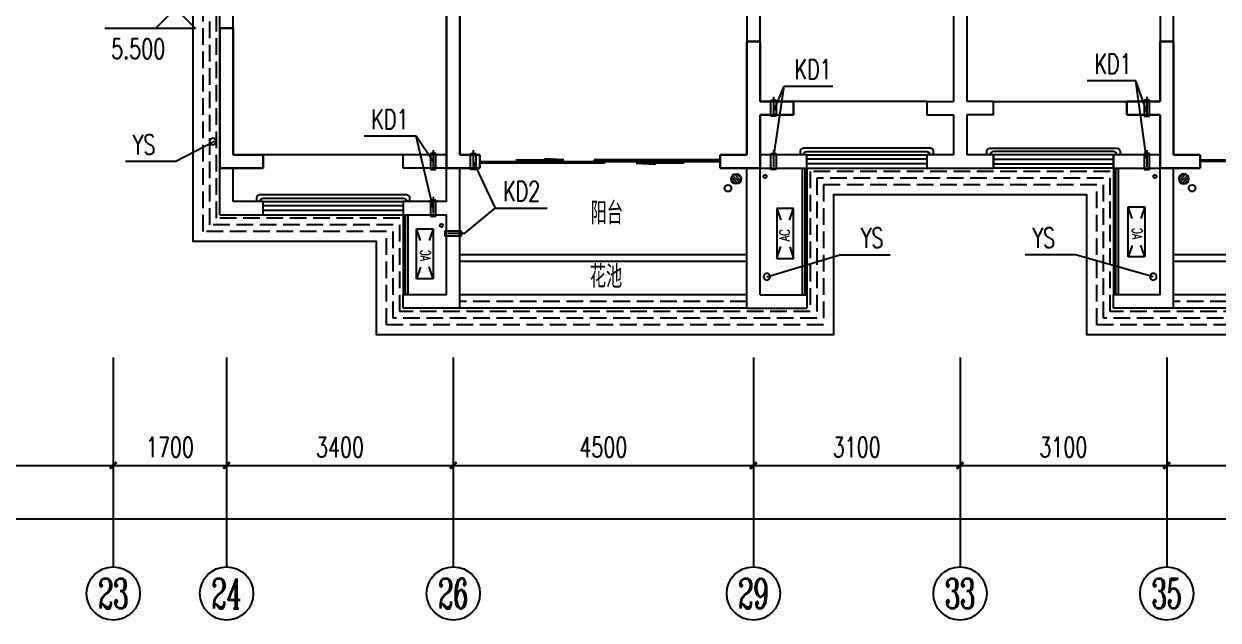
# Model space of a CAD drawing. Extents: x -993182 to -819982, y 169304 to 600104.
# Drawn here: x -864189 to -846278, y 327854 to 336799 of the extents above; entities that cross this region are included whole.
import ezdxf
from ezdxf.enums import TextEntityAlignment as Align

# ---------------------------------------------------------------- set-up
doc = ezdxf.new("R2010")
doc.units = 0
doc.header["$LTSCALE"] = 1000
doc.header["$MEASUREMENT"] = 0
doc.linetypes.add('DASH', pattern=[0.35, 0.25, -0.1])
for name, color, linetype in [('AXIS', 3, 'Continuous'), ('AXIS_TEXT', 7, 'Continuous'), ('DIM_ELEV', 3, 'Continuous'), ('DIM_LEAD', 3, 'Continuous'), ('kan', 146, 'Continuous'), ('KTIAO', 124, 'Continuous'), ('PUB_TEXT', 7, 'Continuous'), ('VPIPE-污水', 2, 'Continuous'), ('WALL', 4, 'Continuous'), ('WINDOW', 2, 'Continuous'), ('冷凝水管', 6, 'Continuous'), ('家具', 187, 'Continuous'), ('屋面', 139, 'Continuous'), ('栏杆', 169, 'Continuous'), ('空调、空调洞', 66, 'Continuous'), ('面层', 215, 'Continuous')]:
    doc.layers.add(name, color=color, linetype=linetype)
doc.layers.add('RENDERING', color=125, linetype='Continuous', lineweight=13)
doc.styles.add('_ROMANC', font='romanc__.ttf', dxfattribs={"width": 0.700005})
doc.styles.add('_TCH_AXIS', font='COMPLEX', dxfattribs={"bigfont": 'GBCBIG'})
doc.styles.add('_TCH_DIM', font='SIMPLEX', dxfattribs={"bigfont": 'GBCBIG'})
doc.styles.add('_TCH_DIM_T3', font='SIMPLEX', dxfattribs={"width": 0.705882, "bigfont": 'GBCBIG'})
doc.styles.add('COMPLEX', font='COMPLEX')
doc.styles.add('DIM_FONT', font='simplex_.ttf', dxfattribs={"width": 0.7, "bigfont": 'GBCBIG'})
doc.styles.get("Standard").update_dxf_attribs({"font": 'gbenor.shx', "bigfont": 'gbcbig.shx'})
doc.dimstyles.new('_TCH_ARCH&&100', dxfattribs={"dimtxt": 297.5, "dimasz": 100, "dimexe": 250, "dimexo": 300, "dimgap": 126.25, "dimtad": 1, "dimdec": 0, "dimzin": 0, "dimdsep": 46, "dimtxsty": '_TCH_DIM_T3', "dimblk": 'ARCHTICK', "dimcen": 0.09, "dimclrt": 7, "dimazin": 2, "dimtfac": 1, "dimtdec": 0, "dimtix": 1, "dimtmove": 2, "dimatfit": 3, "dimfxl": 0, "dimtolj": 1, "dimtzin": 0, "dimarcsym": 0})

# ---------------------------------------------------------------- blocks, each defined once
blk = doc.blocks.new('90304092557924')
at = {"layer": 'KTIAO'}
for p, q in [((-375, 125), (-198, 66)), ((-375, 125), (-375, -125)), ((375, 125), (-375, 125)), ((375, 125), (198, 66)), ((375, -125), (375, 125)), ((-203, -68), (-375, -125)), ((-375, -125), (375, -125)), ((200, -67), (375, -125))]:
    blk.add_line(p, q, dxfattribs=at)
at = {"layer": 'KTIAO', "style": '_ROMANC', "width": 0.7}
blk.add_text('AC', height=148.6, dxfattribs=at).set_placement((-113, -66))
at = {"layer": 'KTIAO', "style": 'DIM_FONT', "oblique": 0, "width": 0.6, "flags": 9}
for tag in ['XSIZE', 'YSIZE']:
    blk.add_attdef(tag, (-375, -125), '', height=0.5, dxfattribs=at)
blk = doc.blocks.new('TRHH')
at = {"color": 6}
for centre in [(-230201, -471151), (-244307, -473179), (-238511, -473179)]:
    blk.add_circle(centre, 50, dxfattribs=at)
blk = doc.blocks.new('q3')
at = {"color": 3, "const_width": 35}
for points in [[(-488136, -453788), (-488136, -451288)], [(-487936, -453588), (-487936, -451288)], [(-491536, -453788), (-491536, -451688)], [(-491536, -451688), (-491336, -451688)], [(-491336, -453588), (-491336, -451688)], [(-483636, -452788), (-483636, -451888)], [(-483636, -451888), (-483436, -451888)], [(-483436, -452788), (-483436, -451888)], [(-477436, -452788), (-477436, -451888)], [(-477436, -451888), (-477236, -451888)], [(-477236, -452788), (-477236, -451888)], [(-483636, -453588), (-483636, -452788)], [(-483436, -452788), (-482936, -452788)], [(-482936, -452788), (-482936, -452988)], [(-477936, -452788), (-477436, -452788)], [(-477936, -452988), (-477936, -452788)], [(-477236, -453588), (-477236, -452788)], [(-483436, -452988), (-482936, -452988)], [(-483436, -453788), (-483436, -452988)], [(-477936, -452988), (-477436, -452988)], [(-477436, -453788), (-477436, -452988)], [(-491336, -453588), (-490886, -453588)], [(-490886, -453588), (-490886, -453788)], [(-487936, -453588), (-487636, -453588)], [(-487636, -453588), (-487636, -453788)], [(-484036, -453588), (-483636, -453588)], [(-484036, -453788), (-484036, -453588)], [(-477236, -453588), (-476836, -453588)], [(-476836, -453588), (-476836, -453788)], [(-491536, -453788), (-490886, -453788)], [(-488136, -453788), (-487636, -453788)], [(-484036, -453788), (-483436, -453788)], [(-477436, -453788), (-476836, -453788)]]:
    blk.add_lwpolyline(points, dxfattribs=at)
blk = doc.blocks.new('A$C06D6341B')
at = {"layer": '空调、空调洞', "linetype": 'DASH'}
for p, q in [((80, 290), (0, 290)), ((0, 290), (0, 50)), ((40, 0), (40, 340)), ((80, 50), (80, 290)), ((0, 50), (80, 50))]:
    blk.add_line(p, q, dxfattribs=at)
blk = doc.blocks.new('$lvtry$00000171')
for p, q in [((-74, 11), (-11, 74)), ((-70, -27), (27, 70)), ((-53, -53), (53, 53)), ((-27, -70), (70, 27)), ((11, -74), (74, -11))]:
    blk.add_line(p, q)
blk.add_circle((0, 0), 75)
blk.add_point((0, 0))
blk = doc.blocks.new('kt')
at = {"layer": 'DIM_LEAD'}
for p, q in [((-405344, -797559), (-405181, -797175)), ((-405342, -798259), (-405181, -797175)), ((-405342, -798259), (-405181, -797175)), ((-405342, -798259), (-405181, -797175)), ((-405342, -798259), (-405181, -797175)), ((-405342, -798259), (-405181, -797175)), ((-405181, -797175), (-404452, -797175)), ((-399907, -797092), (-400635, -797092)), ((-399746, -798259), (-399907, -797092)), ((-399746, -798259), (-399907, -797092)), ((-399746, -798259), (-399907, -797092)), ((-399746, -798259), (-399907, -797092)), ((-399746, -798259), (-399907, -797092)), ((-399744, -797559), (-399907, -797092)), ((-410699, -797925), (-411480, -797925)), ((-410444, -799004), (-410699, -797925)), ((-410444, -799004), (-410699, -797925)), ((-410444, -799004), (-410699, -797925)), ((-410444, -799004), (-410699, -797925)), ((-410444, -799004), (-410699, -797925)), ((-410446, -798304), (-410699, -797925)), ((-409844, -798304), (-409515, -799004)), ((-409844, -798304), (-409515, -799004)), ((-409844, -798304), (-409515, -799004)), ((-409844, -798304), (-409515, -799004)), ((-409844, -798304), (-409515, -799004)), ((-409976, -799384), (-409515, -799004)), ((-409515, -799004), (-408734, -799004))]:
    blk.add_line(p, q, dxfattribs=at)
at = {"layer": 'VPIPE-污水'}
for centre in [(-406024, -798706, -76424), (-399064, -798706, -76424)]:
    blk.add_circle(centre, 50, dxfattribs=at)
at = {"layer": '冷凝水管'}
for centre in [(-405467, -798527, -76424), (-399621, -798527, -76424), (-410322, -799264, -76424)]:
    blk.add_circle(centre, 25, dxfattribs=at)
at = {"layer": '家具', "rotation": 89.99999999999999}
blk.add_blockref('$lvtry$00000171', (-405901, -798565, -76424), dxfattribs=at)
at = {"layer": '家具', "yscale": -1, "rotation": 90.00000000000001}
blk.add_blockref('$lvtry$00000171', (-399187, -798565, -76424), dxfattribs=at)
at = {"layer": '空调、空调洞', "xscale": -1}
for p, rotation in [((-405384, -797334, -76424), 180), ((-409884, -798134, -76424), 180), ((-405384, -798134, -76424), 180), ((-409976, -799344, -76424), 90)]:
    blk.add_blockref('A$C06D6341B', p, dxfattribs=dict(at, rotation=rotation))
at = {"layer": '空调、空调洞', "rotation": 180}
for p in [(-399704, -797334, -76424), (-410406, -798134, -76424), (-399704, -798134, -76424), (-410404, -798834, -76424)]:
    blk.add_blockref('A$C06D6341B', p, dxfattribs=at)
at = {"layer": 'DIM_LEAD', "color": 7, "style": '_TCH_DIM', "width": 0.705882}
for s, p in [('KD1', (-405027, -797070)), ('KD1', (-400530, -796987)), ('KD1', (-411375, -797820)), ('KD2', (-409399, -798899))]:
    blk.add_text(s, height=297.5, dxfattribs=at).set_placement(p)
blk = doc.blocks.new('trh')
at = {"layer": 'DIM_LEAD'}
for p, q in [((-222492, -471153), (-223070, -471451)), ((-223070, -471451), (-223824, -471451)), ((-214207, -473179), (-213110, -472851)), ((-213110, -472851), (-212355, -472851)), ((-209575, -472851), (-210330, -472851)), ((-208411, -473179), (-209575, -472851))]:
    blk.add_line(p, q, dxfattribs=at)
at = {"layer": 'DIM_LEAD', "color": 7, "style": '_TCH_DIM', "width": 0.705882}
for p in [(-223719, -471346), (-212800, -472746), (-210225, -472746)]:
    blk.add_text('YS', height=297.5, dxfattribs=at).set_placement(p)
blk = doc.blocks.new('$DorLib2D$00000131')
at = {"color": 0, "linetype": 'Continuous'}
for p, q in [((0.15, 0.125), (0.2319, 0.1973)), ((0.2319, 0.1973), (0.2319, 0.125)), ((-0.5, 0.125), (-0.5, 0)), ((0.0192, 0.125), (-0.5, 0.125)), ((0.0192, 0), (0.0192, 0.125)), ((0.35, 0.125), (0.15, 0.125)), ((-0.5, 0), (0.0192, 0)), ((-0.024, 0), (0.5, 0)), ((-0.024, -0.125), (-0.024, 0)), ((0.5, 0), (0.5, -0.125)), ((-0.35, -0.125), (-0.15, -0.125)), ((-0.2319, -0.1973), (-0.2319, -0.125)), ((-0.15, -0.125), (-0.2319, -0.1973)), ((0.5, -0.125), (-0.024, -0.125))]:
    blk.add_line(p, q, dxfattribs=at)
blk = doc.blocks.new('$WINLIB2D$00000001')
at = {"color": 0}
for points in [[(-0.5, 0.5), (-0.5, -0.5)], [(-0.5, 0.5), (0.5, 0.5)], [(0.5, -0.5), (0.5, 0.5)], [(0.5, 0.1667), (-0.5, 0.1667)], [(0.5, -0.1667), (-0.5, -0.1667)], [(-0.5, -0.5), (0.5, -0.5)]]:
    blk.add_lwpolyline(points, dxfattribs=at)
blk = doc.blocks.new('_AXISO')
blk.add_circle((0, 0), 0.5)
at = {"layer": 'AXIS_TEXT', "style": 'COMPLEX', "width": 1.041667}
blk.add_attdef('A', text='', height=0.56, dxfattribs=at).set_placement((-0.25, -0.28), (0.25, -0.28), align=Align.FIT)
blk = doc.blocks.new('_ArchTick')
at = {"color": 0, "linetype": 'ByBlock', "const_width": 0.4}
blk.add_lwpolyline([(-0.5, -0.5), (0.5, 0.5)], dxfattribs=at)
blk = doc.blocks.new('*D408')
at = {"layer": 'AXIS', "color": 0, "lineweight": -2}
for p, q in [((-254209, -412527), (-254209, -415195)), ((-198509, -412527), (-198509, -415195)), ((-254209, -414945), (-198509, -414945))]:
    blk.add_line(p, q, dxfattribs=at)
at = {"layer": 'Defpoints', "color": 0}
for p in [(-254209, -412227), (-198509, -412227), (-198509, -414945)]:
    blk.add_point(p, dxfattribs=at)
at = {"layer": 'AXIS', "color": 0, "lineweight": -2, "xscale": 100, "yscale": 100, "zscale": 100, "rotation": 180}
blk.add_blockref('_ArchTick', (-254209, -414945), dxfattribs=at)
at = {"layer": 'AXIS', "color": 0, "lineweight": -2, "xscale": 100, "yscale": 100, "zscale": 100}
blk.add_blockref('_ArchTick', (-198509, -414945), dxfattribs=at)
at = {"layer": 'AXIS', "color": 7, "insert": (-226359, -414670), "char_height": 297.5, "attachment_point": 5, "style": '_TCH_DIM_T3'}
blk.add_mtext('\\A1;55700', dxfattribs=at)
blk = doc.blocks.new('*D418')
at = {"layer": 'AXIS', "color": 0, "lineweight": -2}
for p, q in [((-228709, -412527), (-228709, -414395)), ((-224009, -412527), (-224009, -414395)), ((-228709, -414145), (-224009, -414145))]:
    blk.add_line(p, q, dxfattribs=at)
at = {"layer": 'Defpoints', "color": 0}
for p in [(-228709, -412227), (-224009, -412227), (-224009, -414145)]:
    blk.add_point(p, dxfattribs=at)
at = {"layer": 'AXIS', "color": 0, "lineweight": -2, "xscale": 100, "yscale": 100, "zscale": 100, "rotation": 180}
blk.add_blockref('_ArchTick', (-228709, -414145), dxfattribs=at)
at = {"layer": 'AXIS', "color": 0, "lineweight": -2, "xscale": 100, "yscale": 100, "zscale": 100}
blk.add_blockref('_ArchTick', (-224009, -414145), dxfattribs=at)
at = {"layer": 'AXIS', "color": 7, "insert": (-226359, -413870), "char_height": 297.5, "attachment_point": 5, "style": '_TCH_DIM_T3'}
blk.add_mtext('\\A1;4700', dxfattribs=at)
blk = doc.blocks.new('*D419')
at = {"layer": 'AXIS', "color": 0, "lineweight": -2}
for p, q in [((-224009, -412527), (-224009, -414395)), ((-222309, -412527), (-222309, -414395)), ((-224009, -414145), (-222309, -414145))]:
    blk.add_line(p, q, dxfattribs=at)
at = {"layer": 'Defpoints', "color": 0}
for p in [(-224009, -412227), (-222309, -412227), (-222309, -414145)]:
    blk.add_point(p, dxfattribs=at)
at = {"layer": 'AXIS', "color": 0, "lineweight": -2, "xscale": 100, "yscale": 100, "zscale": 100, "rotation": 180}
blk.add_blockref('_ArchTick', (-224009, -414145), dxfattribs=at)
at = {"layer": 'AXIS', "color": 0, "lineweight": -2, "xscale": 100, "yscale": 100, "zscale": 100}
blk.add_blockref('_ArchTick', (-222309, -414145), dxfattribs=at)
at = {"layer": 'AXIS', "color": 7, "insert": (-223159, -413870), "char_height": 297.5, "attachment_point": 5, "style": '_TCH_DIM_T3'}
blk.add_mtext('\\A1;1700', dxfattribs=at)
blk = doc.blocks.new('*D420')
at = {"layer": 'AXIS', "color": 0, "lineweight": -2}
for p, q in [((-222309, -412527), (-222309, -414395)), ((-218909, -412527), (-218909, -414395)), ((-222309, -414145), (-218909, -414145))]:
    blk.add_line(p, q, dxfattribs=at)
at = {"layer": 'Defpoints', "color": 0}
for p in [(-222309, -412227), (-218909, -412227), (-218909, -414145)]:
    blk.add_point(p, dxfattribs=at)
at = {"layer": 'AXIS', "color": 0, "lineweight": -2, "xscale": 100, "yscale": 100, "zscale": 100, "rotation": 180}
blk.add_blockref('_ArchTick', (-222309, -414145), dxfattribs=at)
at = {"layer": 'AXIS', "color": 0, "lineweight": -2, "xscale": 100, "yscale": 100, "zscale": 100}
blk.add_blockref('_ArchTick', (-218909, -414145), dxfattribs=at)
at = {"layer": 'AXIS', "color": 7, "insert": (-220609, -413870), "char_height": 297.5, "attachment_point": 5, "style": '_TCH_DIM_T3'}
blk.add_mtext('\\A1;3400', dxfattribs=at)
blk = doc.blocks.new('*D421')
at = {"layer": 'AXIS', "color": 0, "lineweight": -2}
for p, q in [((-218909, -412527), (-218909, -414395)), ((-214409, -412527), (-214409, -414395)), ((-218909, -414145), (-214409, -414145))]:
    blk.add_line(p, q, dxfattribs=at)
at = {"layer": 'Defpoints', "color": 0}
for p in [(-218909, -412227), (-214409, -412227), (-214409, -414145)]:
    blk.add_point(p, dxfattribs=at)
at = {"layer": 'AXIS', "color": 0, "lineweight": -2, "xscale": 100, "yscale": 100, "zscale": 100, "rotation": 180}
blk.add_blockref('_ArchTick', (-218909, -414145), dxfattribs=at)
at = {"layer": 'AXIS', "color": 0, "lineweight": -2, "xscale": 100, "yscale": 100, "zscale": 100}
blk.add_blockref('_ArchTick', (-214409, -414145), dxfattribs=at)
at = {"layer": 'AXIS', "color": 7, "insert": (-216659, -413870), "char_height": 297.5, "attachment_point": 5, "style": '_TCH_DIM_T3'}
blk.add_mtext('\\A1;4500', dxfattribs=at)
blk = doc.blocks.new('*D422')
at = {"layer": 'AXIS', "color": 0, "lineweight": -2}
for p, q in [((-214409, -412527), (-214409, -414395)), ((-211309, -412527), (-211309, -414395)), ((-214409, -414145), (-211309, -414145))]:
    blk.add_line(p, q, dxfattribs=at)
at = {"layer": 'Defpoints', "color": 0}
for p in [(-214409, -412227), (-211309, -412227), (-211309, -414145)]:
    blk.add_point(p, dxfattribs=at)
at = {"layer": 'AXIS', "color": 0, "lineweight": -2, "xscale": 100, "yscale": 100, "zscale": 100, "rotation": 180}
blk.add_blockref('_ArchTick', (-214409, -414145), dxfattribs=at)
at = {"layer": 'AXIS', "color": 0, "lineweight": -2, "xscale": 100, "yscale": 100, "zscale": 100}
blk.add_blockref('_ArchTick', (-211309, -414145), dxfattribs=at)
at = {"layer": 'AXIS', "color": 7, "insert": (-212859, -413870), "char_height": 297.5, "attachment_point": 5, "style": '_TCH_DIM_T3'}
blk.add_mtext('\\A1;3100', dxfattribs=at)
blk = doc.blocks.new('*D423')
at = {"layer": 'AXIS', "color": 0, "lineweight": -2}
for p, q in [((-211309, -412527), (-211309, -414395)), ((-208209, -412527), (-208209, -414395)), ((-211309, -414145), (-208209, -414145))]:
    blk.add_line(p, q, dxfattribs=at)
at = {"layer": 'Defpoints', "color": 0}
for p in [(-211309, -412227), (-208209, -412227), (-208209, -414145)]:
    blk.add_point(p, dxfattribs=at)
at = {"layer": 'AXIS', "color": 0, "lineweight": -2, "xscale": 100, "yscale": 100, "zscale": 100, "rotation": 180}
blk.add_blockref('_ArchTick', (-211309, -414145), dxfattribs=at)
at = {"layer": 'AXIS', "color": 0, "lineweight": -2, "xscale": 100, "yscale": 100, "zscale": 100}
blk.add_blockref('_ArchTick', (-208209, -414145), dxfattribs=at)
at = {"layer": 'AXIS', "color": 7, "insert": (-209759, -413870), "char_height": 297.5, "attachment_point": 5, "style": '_TCH_DIM_T3'}
blk.add_mtext('\\A1;3100', dxfattribs=at)
blk = doc.blocks.new('*D424')
at = {"layer": 'AXIS', "color": 0, "lineweight": -2}
for p, q in [((-208209, -412527), (-208209, -414395)), ((-203709, -412527), (-203709, -414395)), ((-208209, -414145), (-203709, -414145))]:
    blk.add_line(p, q, dxfattribs=at)
at = {"layer": 'Defpoints', "color": 0}
for p in [(-208209, -412227), (-203709, -412227), (-203709, -414145)]:
    blk.add_point(p, dxfattribs=at)
at = {"layer": 'AXIS', "color": 0, "lineweight": -2, "xscale": 100, "yscale": 100, "zscale": 100, "rotation": 180}
blk.add_blockref('_ArchTick', (-208209, -414145), dxfattribs=at)
at = {"layer": 'AXIS', "color": 0, "lineweight": -2, "xscale": 100, "yscale": 100, "zscale": 100}
blk.add_blockref('_ArchTick', (-203709, -414145), dxfattribs=at)
at = {"layer": 'AXIS', "color": 7, "insert": (-205959, -413870), "char_height": 297.5, "attachment_point": 5, "style": '_TCH_DIM_T3'}
blk.add_mtext('\\A1;4500', dxfattribs=at)
blk = doc.blocks.new('5#、7#楼参照')
at = {"layer": 'AXIS'}
for p, q in [((-224008.8, -414222.9), (-224008.8, -415665)), ((-222308.8, -414222.9), (-222308.8, -415665)), ((-218908.8, -414222.9), (-218908.8, -415665)), ((-214408.8, -414222.9), (-214408.8, -415665)), ((-211308.8, -414222.9), (-211308.8, -415665)), ((-208208.8, -414222.9), (-208208.8, -415665))]:
    blk.add_line(p, q, dxfattribs=at)
at = {"layer": 'DIM_ELEV'}
for p, q in [((-223077.5, -407287.6), (-223377.5, -407587.6)), ((-223077.5, -407287.6), (-222777.5, -407587.6)), ((-222777.5, -407587.6), (-224135.5, -407587.6))]:
    blk.add_line(p, q, dxfattribs=at)
at = {"layer": 'kan'}
for p, q in [((-213608.8, -409684.6), (-213608.8, -411584.6)), ((-209008.8, -409684.6), (-209008.8, -411584.6)), ((-219658.8, -410384.6), (-219658.8, -411584.6))]:
    blk.add_line(p, q, dxfattribs=at)
at = {"layer": 'kan', "color": 124, "elevation": 0}
for points in [[(-214508.8, -410984.6), (-218808.8, -410984.6), (-218808.8, -410984.6)], [(-203808.8, -410984.6), (-208108.8, -410984.6), (-208108.8, -410984.6)], [(-214508.8, -411084.6), (-218808.8, -411084.6)], [(-203808.8, -411084.6), (-208108.8, -411084.6)]]:
    blk.add_lwpolyline(points, dxfattribs=at)
at = {"layer": 'kan'}
for points in [[(-214508.8, -411584.6), (-218808.8, -411584.6)], [(-203808.8, -411584.6), (-208108.8, -411584.6)], [(-214508.8, -411784.6), (-218808.8, -411784.6)], [(-203808.8, -411784.6), (-208108.8, -411784.6)]]:
    blk.add_lwpolyline(points, dxfattribs=at)
at = {"layer": 'kan', "linetype": 'DASH'}
for points in [[(-214508.8, -411684.6), (-218808.8, -411684.6)], [(-203808.8, -411684.6), (-208108.8, -411684.6)]]:
    blk.add_lwpolyline(points, dxfattribs=at)
at = {"layer": 'WALL'}
for p, q in [((-219008.8, -409484.6), (-219008.8, -404384.6)), ((-218808.8, -409484.6), (-218808.8, -404384.6)), ((-211408.8, -405584.6), (-211408.8, -408684.6)), ((-211208.8, -405584.6), (-211208.8, -408684.6)), ((-214508.8, -405784.6), (-214508.8, -408784.6)), ((-214308.8, -408684.6), (-214308.8, -405784.6)), ((-208308.8, -405784.6), (-208308.8, -408684.6)), ((-208108.8, -408784.6), (-208108.8, -405784.6)), ((-222408.8, -409584.6), (-222408.8, -406384.6)), ((-222208.8, -409484.6), (-222208.8, -406284.6)), ((-214308.8, -408684.6), (-213808.8, -408684.6)), ((-213808.8, -408684.6), (-213808.8, -408884.6)), ((-211808.8, -408684.6), (-211408.8, -408684.6)), ((-211808.8, -408684.6), (-211808.8, -408884.6)), ((-210808.8, -408684.6), (-211208.8, -408684.6)), ((-210808.8, -408884.6), (-210808.8, -408684.6)), ((-208308.8, -408684.6), (-208808.8, -408684.6)), ((-208808.8, -408884.6), (-208808.8, -408684.6)), ((-214508.8, -409484.6), (-214508.8, -408784.6)), ((-214308.8, -408884.6), (-213808.8, -408884.6)), ((-214308.8, -409484.6), (-214308.8, -408884.6)), ((-211808.8, -408884.6), (-211408.8, -408884.6)), ((-211408.8, -408884.6), (-211408.8, -409484.6)), ((-210808.8, -408884.6), (-211208.8, -408884.6)), ((-211208.8, -408884.6), (-211208.8, -409484.6)), ((-208308.8, -408884.6), (-208808.8, -408884.6)), ((-208308.8, -409484.6), (-208308.8, -408884.6)), ((-208108.8, -409484.6), (-208108.8, -408784.6)), ((-222408.8, -410384.6), (-222408.8, -409584.6)), ((-222208.8, -409484.6), (-221758.8, -409484.6)), ((-221758.8, -409484.6), (-221758.8, -409684.6)), ((-219008.8, -409484.6), (-219658.8, -409484.6)), ((-219658.8, -409684.6), (-219658.8, -409484.6)), ((-218508.8, -409484.6), (-218808.8, -409484.6)), ((-218508.8, -409684.6), (-218508.8, -409484.6)), ((-214508.8, -409484.6), (-214908.8, -409484.6)), ((-214908.8, -409484.6), (-214908.8, -409684.6)), ((-213608.8, -409484.6), (-214308.8, -409484.6)), ((-213608.8, -409684.6), (-213608.8, -409484.6)), ((-211408.8, -409484.6), (-211808.8, -409484.6)), ((-211808.8, -409484.6), (-211808.8, -409684.6)), ((-210808.8, -409484.6), (-211208.8, -409484.6)), ((-210808.8, -409684.6), (-210808.8, -409484.6)), ((-208308.8, -409484.6), (-209008.8, -409484.6)), ((-209008.8, -409484.6), (-209008.8, -409684.6)), ((-207708.8, -409484.6), (-208108.8, -409484.6)), ((-207708.8, -409684.6), (-207708.8, -409484.6)), ((-222208.8, -410184.6), (-222208.8, -409684.6)), ((-222208.8, -409684.6), (-221758.8, -409684.6)), ((-219008.8, -409684.6), (-219658.8, -409684.6)), ((-219008.8, -410184.6), (-219008.8, -409684.6)), ((-218808.8, -409684.6), (-218508.8, -409684.6)), ((-218808.8, -410284.6), (-218808.8, -409684.6)), ((-214908.8, -409684.6), (-214508.8, -409684.6)), ((-214508.8, -411784.6), (-214508.8, -409684.6)), ((-214308.8, -409684.6), (-213608.8, -409684.6)), ((-214308.8, -411584.6), (-214308.8, -409684.6)), ((-211808.8, -409684.6), (-211308.8, -409684.6)), ((-211308.8, -409684.6), (-210808.8, -409684.6)), ((-209008.8, -409684.6), (-208308.8, -409684.6)), ((-208308.8, -411584.6), (-208308.8, -409684.6)), ((-208108.8, -409684.6), (-207708.8, -409684.6)), ((-208108.8, -411784.6), (-208108.8, -409684.6)), ((-221758.8, -410184.6), (-222208.8, -410184.6)), ((-221758.8, -410384.6), (-221758.8, -410184.6)), ((-219008.8, -410184.6), (-219658.8, -410184.6)), ((-219658.8, -410184.6), (-219658.8, -410384.6)), ((-218808.8, -411784.6), (-218808.8, -410284.6)), ((-222408.8, -410384.6), (-221758.8, -410384.6)), ((-219658.8, -410384.6), (-219008.8, -410384.6)), ((-219008.8, -411584.6), (-219008.8, -410384.6)), ((-219008.8, -411584.6), (-219658.8, -411584.6)), ((-219658.8, -411784.6), (-219658.8, -411584.6)), ((-214308.8, -411584.6), (-213608.8, -411584.6)), ((-213608.8, -411584.6), (-213608.8, -411784.6)), ((-208308.8, -411584.6), (-209008.8, -411584.6)), ((-209008.8, -411784.6), (-209008.8, -411584.6)), ((-218808.8, -411784.6), (-219658.8, -411784.6)), ((-214508.8, -411784.6), (-213608.8, -411784.6)), ((-208108.8, -411784.6), (-209008.8, -411784.6))]:
    blk.add_line(p, q, dxfattribs=at)
at = {"layer": 'WINDOW'}
for p, q in [((-211808.8, -408684.6), (-213808.8, -408684.6)), ((-210808.8, -408684.6), (-208808.8, -408684.6)), ((-219658.8, -409484.6), (-221758.8, -409484.6))]:
    blk.add_line(p, q, dxfattribs=at)
at = {"layer": '屋面', "color": 190}
blk.add_lwpolyline([(-207008.8, -395184.6), (-207008.8, -396884.6), (-203208.8, -396884.6), (-203208.8, -398484.6), (-198108.8, -398484.6), (-198108.8, -406784.6), (-199808.8, -406784.6), (-199808.8, -410784.6), (-202558.8, -410784.6), (-202558.8, -412184.6), (-209408.8, -412184.6), (-209408.8, -410084.6), (-213208.8, -410084.6), (-213208.8, -412184.6), (-220058.8, -412184.6), (-220058.8, -410784.6), (-222808.8, -410784.6), (-222808.8, -406784.6), (-224508.8, -406784.6), (-224508.8, -398484.6), (-219408.8, -398484.6), (-219408.8, -396884.6), (-215608.8, -396884.6), (-215608.8, -395184.6)], close=True, dxfattribs=at)
at = {"layer": '屋面', "color": 190, "linetype": 'DASH'}
for points in [[(-207158.8, -395334.6), (-207158.8, -397034.6), (-203358.8, -397034.6), (-203358.8, -398634.6), (-198258.8, -398634.6), (-198258.8, -406634.6), (-199958.8, -406634.6), (-199958.8, -410634.6), (-202708.8, -410634.6), (-202708.8, -412034.6), (-209258.8, -412034.6), (-209258.8, -409934.6), (-213358.8, -409934.6), (-213358.8, -412034.6), (-219908.8, -412034.6), (-219908.8, -410634.6), (-222658.8, -410634.6), (-222658.8, -406634.6), (-224358.8, -406634.6), (-224358.8, -398634.6), (-219258.8, -398634.6), (-219258.8, -397034.6), (-215458.8, -397034.6), (-215458.8, -395334.6)], [(-207258.8, -395434.6), (-207258.8, -397134.6), (-203458.8, -397134.6), (-203458.8, -398734.6), (-198358.8, -398734.6), (-198358.8, -406534.6), (-200058.8, -406534.6), (-200058.8, -410534.6), (-202808.8, -410534.6), (-202808.8, -411934.6), (-209158.8, -411934.6), (-209158.8, -409834.6), (-213458.8, -409834.6), (-213458.8, -411934.6), (-219808.8, -411934.6), (-219808.8, -410534.6), (-222558.8, -410534.6), (-222558.8, -406534.6), (-224258.8, -406534.6), (-224258.8, -398734.6), (-219158.8, -398734.6), (-219158.8, -397134.6), (-215358.8, -397134.6), (-215358.8, -395434.6)], [(-207358.8, -395534.6), (-207358.8, -397234.6), (-203558.8, -397234.6), (-203558.8, -398834.6), (-198458.8, -398834.6), (-198458.8, -406434.6), (-200158.8, -406434.6), (-200158.8, -410434.6), (-202908.8, -410434.6), (-202908.8, -411834.6), (-209058.8, -411834.6), (-209058.8, -409734.6), (-213558.8, -409734.6), (-213558.8, -411834.6), (-219708.8, -411834.6), (-219708.8, -410434.6), (-222458.8, -410434.6), (-222458.8, -406434.6), (-224158.8, -406434.6), (-224158.8, -398834.6), (-219058.8, -398834.6), (-219058.8, -397234.6), (-215258.8, -397234.6), (-215258.8, -395534.6)]]:
    blk.add_lwpolyline(points, close=True, dxfattribs=at)
at = {"layer": '栏杆'}
for p, q in [((-213678.8, -409684.6), (-213678.8, -411584.6)), ((-213638.8, -409684.6), (-213638.8, -411584.6)), ((-208978.8, -409684.6), (-208978.8, -411584.6)), ((-208938.8, -409684.6), (-208938.8, -411584.6)), ((-219628.8, -410384.6), (-219628.8, -411584.6)), ((-219588.8, -410384.6), (-219588.8, -411584.6))]:
    blk.add_line(p, q, dxfattribs=at)
for points in [[(-211708.8, -409484.6), (-211708.8, -409434.6, 0.4142136), (-211758.8, -409384.6), (-213658.8, -409384.6, 0.4142136), (-213708.8, -409434.6), (-213708.8, -409484.6)], [(-213658.8, -409484.6), (-213658.8, -409484.6, -0.4142136), (-213608.8, -409434.6), (-211808.8, -409434.6, -0.4142136), (-211758.8, -409484.6), (-211758.8, -409484.6)], [(-210908.8, -409484.6), (-210908.8, -409434.6, -0.4142136), (-210858.8, -409384.6), (-208958.8, -409384.6, -0.4142136), (-208908.8, -409434.6), (-208908.8, -409484.6)], [(-208958.8, -409484.6), (-208958.8, -409484.6, 0.4142136), (-209008.8, -409434.6), (-210808.8, -409434.6, 0.4142136), (-210858.8, -409484.6), (-210858.8, -409484.6)], [(-219558.8, -410184.6), (-219558.8, -410134.6, 0.4142136), (-219608.8, -410084.6), (-221808.8, -410084.6, 0.4142136), (-221858.8, -410134.6), (-221858.8, -410184.6)], [(-221808.8, -410184.6), (-221808.8, -410184.6, -0.4142136), (-221758.8, -410134.6), (-219658.8, -410134.6, -0.4142136), (-219608.8, -410184.6), (-219608.8, -410184.6)]]:
    blk.add_lwpolyline(points, format="xyb", dxfattribs=at)
at = {"color": 6, "xscale": -1}
blk.add_blockref('TRHH', (-452717.6, 61866.3), dxfattribs=at)
at = {"layer": 'AXIS'}
ref = blk.add_blockref('_AXISO', (-224008.8, -416065), dxfattribs=dict(at, xscale=800, yscale=800, zscale=800))
ref.add_attrib('A', '23', dxfattribs={"layer": 'AXIS_TEXT', "height": 452.55, "style": '_TCH_AXIS', "width": 0.617647}).set_placement((-224235.1, -416291.3), (-223782.5, -416291.3), align=Align.FIT)
ref = blk.add_blockref('_AXISO', (-222308.8, -416065), dxfattribs=dict(at, xscale=800, yscale=800, zscale=800))
ref.add_attrib('A', '24', dxfattribs={"layer": 'AXIS_TEXT', "height": 452.55, "style": '_TCH_AXIS', "width": 0.583333}).set_placement((-222535.1, -416291.3), (-222082.5, -416291.3), align=Align.FIT)
ref = blk.add_blockref('_AXISO', (-218908.8, -416065), dxfattribs=dict(at, xscale=800, yscale=800, zscale=800))
ref.add_attrib('A', '26', dxfattribs={"layer": 'AXIS_TEXT', "height": 452.55, "style": '_TCH_AXIS', "width": 0.617647}).set_placement((-219135.1, -416291.3), (-218682.5, -416291.3), align=Align.FIT)
ref = blk.add_blockref('_AXISO', (-214408.8, -416065), dxfattribs=dict(at, xscale=800, yscale=800, zscale=800))
ref.add_attrib('A', '29', dxfattribs={"layer": 'AXIS_TEXT', "height": 452.55, "style": '_TCH_AXIS', "width": 0.617647}).set_placement((-214635.1, -416291.3), (-214182.5, -416291.3), align=Align.FIT)
ref = blk.add_blockref('_AXISO', (-211308.8, -416065), dxfattribs=dict(at, xscale=800, yscale=800, zscale=800))
ref.add_attrib('A', '33', dxfattribs={"layer": 'AXIS_TEXT', "height": 452.55, "style": '_TCH_AXIS', "width": 0.636364}).set_placement((-211535.1, -416291.3), (-211082.5, -416291.3), align=Align.FIT)
ref = blk.add_blockref('_AXISO', (-208208.8, -416065), dxfattribs=dict(at, xscale=800, yscale=800, zscale=800))
ref.add_attrib('A', '35', dxfattribs={"layer": 'AXIS_TEXT', "height": 452.55, "style": '_TCH_AXIS', "width": 0.636364}).set_placement((-208435.1, -416291.3), (-207982.5, -416291.3), align=Align.FIT)
at = {"layer": 'RENDERING', "rotation": 90.00000000000001}
blk.add_blockref('90304092557924', (-213931.6, -410664.1), dxfattribs=at)
at = {"layer": 'RENDERING', "xscale": -1, "rotation": 270}
for p in [(-208661, -410640.1), (-219334.9, -410967.6)]:
    blk.add_blockref('90304092557924', p, dxfattribs=at)
at = {"layer": 'WINDOW', "yscale": -200}
for name, p, xscale, zscale in [('$DorLib2D$00000131', (-216708.8, -409584.6), 3600, 3600), ('$WINLIB2D$00000001', (-209908.8, -409584.6), -1800, -1800)]:
    blk.add_blockref(name, p, dxfattribs=dict(at, xscale=xscale, zscale=zscale))
at = {"layer": 'WINDOW'}
for name, p, xscale, yscale, zscale, rotation in [('$WINLIB2D$00000001', (-212708.8, -409584.6), -1800, 200, -1800, 180), ('$DorLib2D$00000131', (-205908.8, -409584.6), 3600, 200, 3600, 180), ('$WINLIB2D$00000001', (-220708.8, -410284.6), 2100, -200, 2100, 359.9999999999843)]:
    blk.add_blockref(name, p, dxfattribs=dict(at, xscale=xscale, yscale=yscale, zscale=zscale, rotation=rotation))
at = {"layer": '面层'}
for name, p in [('kt', (191234.9, 388719.5)), ('trh', (0, 61866.3)), ('q3', (269127.2, 44103.1))]:
    blk.add_blockref(name, p, dxfattribs=at)
at = {"layer": 'DIM_ELEV', "color": 7, "style": '_TCH_DIM', "width": 0.705882}
blk.add_text('5.500', height=297.5, dxfattribs=at).set_placement((-224039.5, -408042.6))
at = {"layer": 'AXIS'}
for p1, p2, distance, picture, middle in [((-254208.8, -412227), (-198508.8, -412227), -2718, '*D408', (-226358.8, -414670)), ((-228708.8, -412227), (-224008.8, -412227), -1918, '*D418', (-226358.8, -413870)), ((-224008.8, -412227), (-222308.8, -412227), -1918, '*D419', (-223158.8, -413870)), ((-222308.8, -412227), (-218908.8, -412227), -1918, '*D420', (-220608.8, -413870)), ((-218908.8, -412227), (-214408.8, -412227), -1918, '*D421', (-216658.8, -413870)), ((-214408.8, -412227), (-211308.8, -412227), -1918, '*D422', (-212858.8, -413870)), ((-211308.8, -412227), (-208208.8, -412227), -1918, '*D423', (-209758.8, -413870)), ((-208208.8, -412227), (-203708.8, -412227), -1918, '*D424', (-205958.8, -413870))]:
    dim = blk.add_aligned_dim(p1=p1, p2=p2, distance=distance, dimstyle='_TCH_ARCH&&100', dxfattribs=at)
    dim.commit()
    dim.dimension.update_dxf_attribs({"geometry": picture, "text_midpoint": middle})

msp = doc.modelspace()

# ---------------------------------------------------------------- block references
at = {"layer": '面层'}
msp.add_blockref('5#、7#楼参照', (-638840, 744319), dxfattribs=at)

# ---------------------------------------------------------------- texts
at = {"layer": 'PUB_TEXT'}
for s, p in [('阳台', (-855689, 333790, 0)), ('花池', (-855702, 332839, 0))]:
    msp.add_text(s, height=337.6, dxfattribs=at).set_placement(p)

doc.saveas('drawing.dxf')
